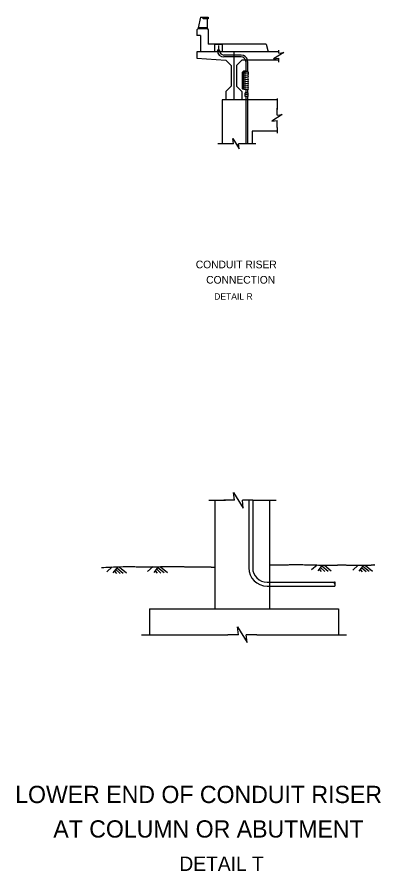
# Model space of a CAD drawing. Extents: x -881 to -726, y 593 to 666.
# Drawn here: x -881.3 to -849.9, y 592.6 to 666.3 of the extents above; entities that cross this region are included whole.
import ezdxf

# ---------------------------------------------------------------- set-up
doc = ezdxf.new("R2010")
doc.units = 0
doc.layers.add('es_DETAIL', color=7, linetype='Continuous')
doc.layers.add('es_NO-PLOT', color=7, linetype='Continuous')

msp = doc.modelspace()

# ---------------------------------------------------------------- linework, layer by layer
at = {"layer": 'es_DETAIL'}
for p, q in [((-865.481, 666.32), (-865.701, 665.377)), ((-865.481, 666.32), (-864.812, 666.32)), ((-865.27, 666.154), (-865.27, 666.32)), ((-864.812, 666.154), (-865.27, 666.154)), ((-864.922, 666.154), (-864.922, 665.377)), ((-864.812, 666.32), (-864.812, 666.154)), ((-865.728, 665.294), (-865.812, 665.21)), ((-865.812, 665.21), (-865.812, 664.742)), ((-864.895, 665.294), (-865.728, 665.294)), ((-864.922, 665.377), (-865.701, 665.377)), ((-865.701, 665.377), (-865.701, 665.294)), ((-864.922, 665.377), (-864.922, 665.294)), ((-864.895, 665.294), (-864.812, 665.21)), ((-864.812, 665.21), (-864.812, 663.987)), ((-865.481, 664.742), (-865.812, 664.742)), ((-865.481, 664.742), (-865.481, 663.32)), ((-859.812, 663.987), (-864.812, 663.987)), ((-864.316, 663.987), (-864.316, 663.945)), ((-863.566, 663.945), (-864.316, 663.945)), ((-864.274, 663.945), (-864.274, 663.32)), ((-863.941, 663.865), (-863.941, 663.43)), ((-863.607, 663.945), (-863.607, 663.32)), ((-863.566, 663.987), (-863.566, 663.945)), ((-859.812, 663.987), (-859.646, 663.32)), ((-858.734, 663.32), (-865.812, 663.32)), ((-865.812, 663.32), (-865.812, 662.768)), ((-861.97, 663.044), (-863.472, 663.044)), ((-861.97, 662.879), (-863.472, 662.879)), ((-862.605, 663.32), (-862.605, 659.182)), ((-858.734, 663.214), (-858.734, 663.473)), ((-865.812, 662.768), (-863.295, 662.603)), ((-863.295, 662.603), (-862.826, 662.134)), ((-862.826, 662.134), (-862.826, 660.368)), ((-861.915, 662.603), (-862.384, 662.134)), ((-862.384, 662.134), (-862.384, 660.368)), ((-858.734, 662.603), (-861.915, 662.603)), ((-861.584, 662.492), (-861.584, 661.631)), ((-861.419, 662.492), (-861.419, 661.607)), ((-858.734, 662.424), (-858.734, 662.769)), ((-861.86, 661.555), (-861.774, 661.64)), ((-861.86, 660.113), (-861.86, 661.555)), ((-861.75, 660.135), (-861.75, 661.555)), ((-861.364, 661.39), (-861.639, 661.425)), ((-861.364, 661.225), (-861.639, 661.26)), ((-861.364, 661.059), (-861.639, 661.094)), ((-861.364, 660.894), (-861.639, 660.929)), ((-861.364, 660.728), (-861.639, 660.763)), ((-863.295, 659.899), (-862.826, 660.368)), ((-863.295, 659.899), (-863.295, 659.182)), ((-861.915, 659.899), (-862.384, 660.368)), ((-861.915, 659.899), (-861.915, 659.182)), ((-861.86, 660.113), (-861.75, 660.135)), ((-861.364, 660.563), (-861.639, 660.598)), ((-861.364, 660.397), (-861.639, 660.432)), ((-861.364, 660.232), (-861.639, 660.267)), ((-861.364, 660.065), (-861.639, 660.087)), ((-861.364, 660.065), (-861.639, 660.065)), ((-861.584, 660.065), (-861.584, 659.789)), ((-861.419, 660.065), (-861.419, 659.789)), ((-858.874, 659.182), (-863.626, 659.182)), ((-863.626, 659.182), (-863.626, 655.382)), ((-861.639, 659.458), (-861.639, 659.789)), ((-861.364, 659.789), (-861.639, 659.789)), ((-861.364, 659.623), (-861.639, 659.623)), ((-861.364, 659.458), (-861.639, 659.458)), ((-861.584, 659.458), (-861.584, 659.182)), ((-861.584, 659.182), (-861.584, 655.382)), ((-861.419, 659.458), (-861.419, 659.182)), ((-861.419, 659.182), (-861.419, 655.382)), ((-861.364, 659.458), (-861.364, 659.789)), ((-858.874, 659.282), (-858.874, 658.334)), ((-858.874, 657.845), (-858.874, 658.456)), ((-858.874, 656.789), (-858.874, 657.4)), ((-858.874, 656.479), (-861.032, 656.479)), ((-861.032, 656.479), (-861.032, 655.382)), ((-858.874, 656.789), (-858.874, 656.296)), ((-863.165, 655.382), (-864, 655.382)), ((-862.64, 655.382), (-863.251, 655.382)), ((-861.584, 655.382), (-862.195, 655.382)), ((-860.71, 655.382), (-861.626, 655.382)), ((-864.781, 624.592), (-863.327, 624.592)), ((-864.236, 624.592), (-864.236, 615.211)), ((-862.543, 624.592), (-863.459, 624.592)), ((-860.959, 624.592), (-861.876, 624.592)), ((-861.315, 624.592), (-861.315, 618.764)), ((-860.981, 624.592), (-860.981, 618.764)), ((-860.959, 624.592), (-858.963, 624.592)), ((-859.533, 624.592), (-859.533, 615.211)), ((-873.105, 618.835), (-873.58, 618.412)), ((-872.654, 618.832), (-873.046, 618.333)), ((-872.791, 618.619), (-872.424, 618.286)), ((-872.693, 618.757), (-872.156, 618.315)), ((-872.471, 618.83), (-871.871, 618.335)), ((-869.577, 618.865), (-870.052, 618.442)), ((-869.126, 618.861), (-869.518, 618.363)), ((-869.263, 618.649), (-868.897, 618.315)), ((-869.165, 618.787), (-868.628, 618.345)), ((-868.944, 618.859), (-868.343, 618.365)), ((-855.432, 619.006), (-855.907, 618.583)), ((-854.982, 619.003), (-855.373, 618.504)), ((-855.248, 618.648), (-855.077, 618.437)), ((-855.118, 618.791), (-854.752, 618.457)), ((-855.02, 618.928), (-854.483, 618.486)), ((-854.799, 619.001), (-854.198, 618.507)), ((-851.879, 618.981), (-852.354, 618.559)), ((-851.429, 618.978), (-851.821, 618.48)), ((-851.696, 618.623), (-851.524, 618.412)), ((-851.565, 618.766), (-851.199, 618.432)), ((-851.467, 618.903), (-850.93, 618.461)), ((-851.246, 618.976), (-850.645, 618.482)), ((-872.921, 618.476), (-872.749, 618.265)), ((-869.393, 618.506), (-869.221, 618.295)), ((-859.74, 617.523), (-853.896, 617.523)), ((-859.74, 617.19), (-853.896, 617.19)), ((-869.879, 615.211), (-869.879, 612.987)), ((-869.879, 615.211), (-853.566, 615.211)), ((-853.566, 615.211), (-853.566, 612.987)), ((-870.573, 612.987), (-863.134, 612.987)), ((-862.203, 612.987), (-863.12, 612.987)), ((-860.62, 612.987), (-861.537, 612.987)), ((-860.62, 612.987), (-852.873, 612.987))]:
    msp.add_line(p, q, dxfattribs=at)
for points in [[(-858.734, 663.214), (-858.29, 663.269), (-859.179, 662.714), (-858.734, 662.769)], [(-861.364, 661.538), (-861.533, 661.565), (-861.695, 661.568), (-861.848, 661.554)], [(-861.408, 661.603), (-861.449, 661.619), (-861.633, 661.635), (-861.774, 661.64)], [(-861.355, 661.532), (-861.385, 661.583), (-861.408, 661.603)], [(-861.639, 660.065), (-861.724, 660.071), (-861.86, 660.113)], [(-861.75, 660.135), (-861.704, 660.106), (-861.637, 660.085)], [(-858.874, 657.845), (-858.43, 657.9), (-859.318, 657.345), (-858.874, 657.4)], [(-862.64, 655.382), (-862.695, 655.826), (-862.14, 654.937), (-862.195, 655.382)], [(-862.543, 624.592), (-862.626, 625.258), (-861.793, 623.925), (-861.876, 624.592)], [(-862.203, 612.987), (-862.287, 613.653), (-861.453, 612.32), (-861.537, 612.987)]]:
    msp.add_lwpolyline(points, dxfattribs=at)
msp.add_circle((-863.941, 663.43), 0.0828, dxfattribs=at)
for centre, radius, start, end in [((-863.472, 663.43), 0.552, 180, 270), ((-863.472, 663.43), 0.386, 180, 270), ((-861.97, 662.492), 0.552, 11.63297, 90), ((-861.97, 662.492), 0.386, 16.23443, 90), ((-861.97, 662.492), 0.386, 0, 16.43602), ((-861.97, 662.492), 0.552, 0, 11.5445), ((-861.449, 661.508), 0.207, 163.23533, 203.54461), ((-861.449, 661.343), 0.207, 156.45539, 203.54461), ((-861.553, 661.473), 0.207, 336.45539, 16.61904), ((-861.553, 661.307), 0.207, 336.45539, 23.54461), ((-861.449, 661.177), 0.207, 156.45539, 203.54461), ((-861.449, 661.012), 0.207, 156.45539, 203.54461), ((-861.449, 660.846), 0.207, 156.45539, 203.54461), ((-861.449, 660.68), 0.207, 156.45539, 203.54461), ((-861.553, 661.142), 0.207, 336.45539, 23.54461), ((-861.553, 660.976), 0.207, 336.45539, 23.54461), ((-861.553, 660.811), 0.207, 336.45539, 23.54461), ((-861.553, 660.645), 0.207, 336.45539, 23.54461), ((-861.449, 660.515), 0.207, 156.45539, 203.54461), ((-861.449, 660.349), 0.207, 156.45539, 203.54461), ((-861.449, 660.184), 0.207, 156.45539, 207.37241), ((-861.553, 660.48), 0.207, 336.45539, 23.54461), ((-861.553, 660.314), 0.207, 336.45539, 23.54461), ((-861.553, 660.148), 0.207, 336.45539, 23.54461), ((-859.74, 618.764), 1.575, 180, 270), ((-859.74, 618.764), 1.241, 180, 270), ((-853.849, 617.437), 0.0945, 178.67009, 239.20271), ((-853.951, 617.44), 0.0993, 302.37622, 357.02523), ((-853.957, 617.272), 0.103, 6.74286, 54.81562)]:
    msp.add_arc(centre, radius, start, end, dxfattribs=at)
for centre, ratio, start_param, end_param in [((-853.898, 617.44), 0.552855, 4.65704, 7.860758), ((-853.898, 617.273), 0.519123, 3.141593, 4.849434)]:
    msp.add_ellipse(centre, major_axis=(0, 0.0834), ratio=ratio, start_param=start_param, end_param=end_param, dxfattribs=at)
for points in [[(-874.018, 618.795), (-871.852, 618.896), (-870.928, 618.85), (-870.436, 618.866), (-869.335, 618.851), (-868.056, 618.888), (-867.316, 618.879), (-867.091, 618.868), (-866.716, 618.856), (-865.92, 618.851), (-865.568, 618.839), (-865.348, 618.833), (-864.769, 618.864), (-864.382, 618.801), (-864.236, 618.811)], [(-859.526, 619.014), (-858.423, 619.006), (-857.453, 619.054), (-857.048, 619.045), (-855.369, 619.003), (-854.844, 619.003), (-854.579, 619.003), (-853.672, 619.005), (-852.984, 619.013), (-852.244, 618.978), (-851.756, 618.996), (-851.399, 618.987), (-850.437, 619.016), (-850.583, 619.006), (-850.437, 619.016)]]:
    msp.add_open_spline(points, degree=2, dxfattribs=at)

# ---------------------------------------------------------------- texts
at = {"layer": 'es_NO-PLOT'}
for s, height, p in [('CONDUIT RISER', 0.66207, (-865.893, 644.626)), ('CONNECTION', 0.6621, (-864.996, 643.302)), ('DETAIL R', 0.5517, (-864.307, 641.921)), ('LOWER END OF CONDUIT RISER', 1.48965, (-881.477, 598.449)), ('AT COLUMN OR ABUTMENT', 1.48965, (-878.187, 595.47)), ('DETAIL T', 1.2414, (-867.311, 592.589))]:
    msp.add_text(s, height=height, dxfattribs=at).set_placement(p)

doc.saveas('drawing.dxf')
